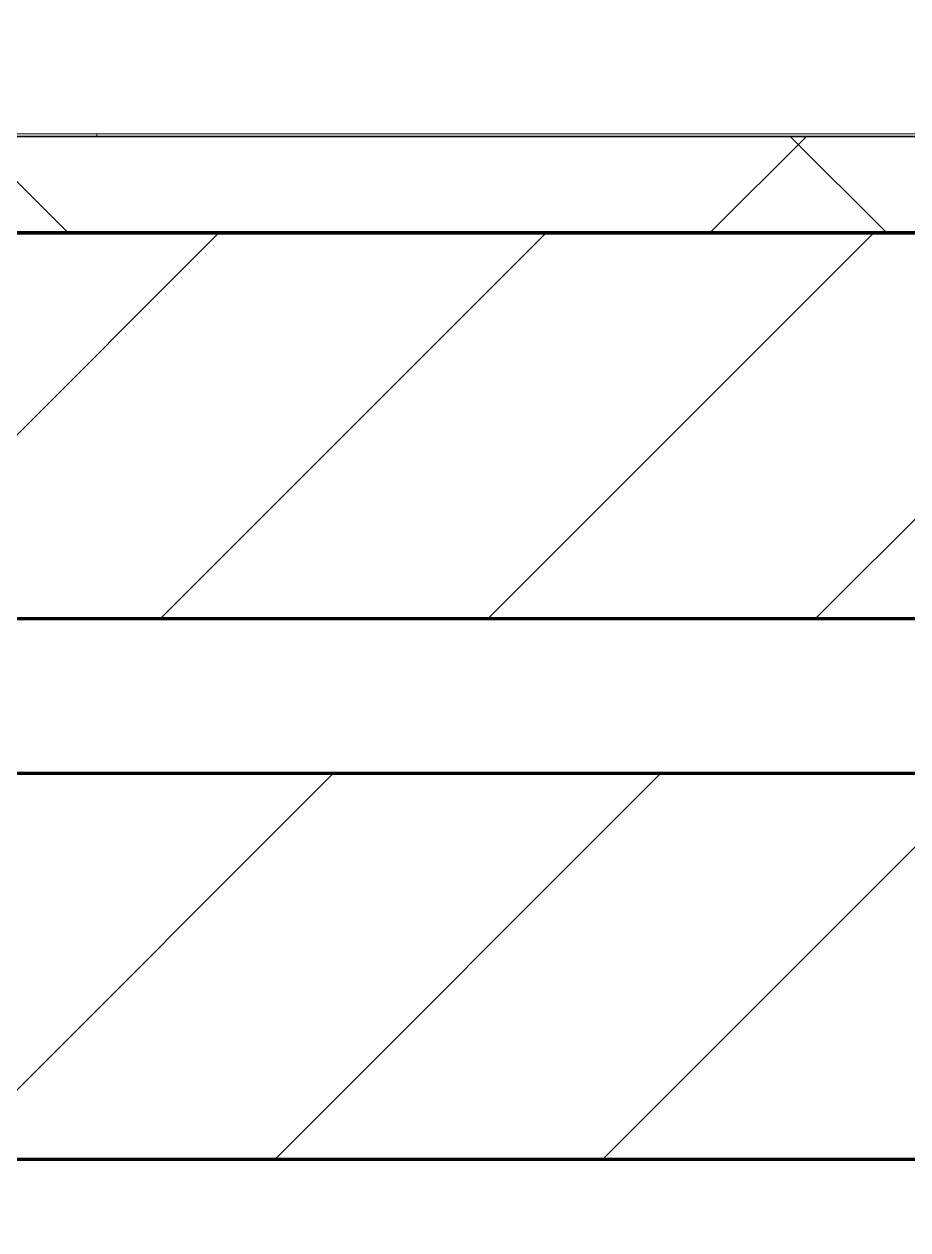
# Model space of a CAD drawing. Header units: millimetres. Extents: x -853432 to -773672, y -18171 to 22484.
# Drawn here: x -847020 to -846562, y 6862 to 7487 of the extents above; entities that cross this region are included whole.
import ezdxf
from ezdxf.xclip import XClip

# ---------------------------------------------------------------- set-up
doc = ezdxf.new("R2010")
doc.units = ezdxf.units.MM
doc.header["$XCLIPFRAME"] = 0
for name, color, linetype, lineweight in [('A-GLAZ-CURT', 2, 'Continuous', 9), ('A-WALL', 5, 'Continuous', 35), ('A-WALL-FNSH', 2, 'Continuous', 35), ('A-WALL-PATT', 1, 'Continuous', 35)]:
    doc.layers.add(name, color=color, linetype=linetype, lineweight=lineweight)
doc.layers.add('A11_ALU.SOLID SHEET', color=2, linetype='Continuous')
pattern_1 = [(45, (0, 0), (-84.852814, 84.852814), [])]

# ---------------------------------------------------------------- blocks, each defined once
blk = doc.blocks.new('PPLS-PP19_Custom Tile Pattern - Custom Tile Pattern-V78-4251-01 ENLARGED CONCOURSE LEVEL - REFLECTED CEILING PLAN - SHEET 2')
at = {"layer": 'A-GLAZ-CURT'}
for p, q in [((-300, 0), (300, 0)), ((300, 0), (-300, 0)), ((230.06, 0), (300, 0)), ((300, 0), (300, -1.36)), ((300, 0), (300, -1.36)), ((300, 0), (300, -1.36)), ((300, 0), (300, -1.36)), ((300, 0), (300, -1.36)), ((300, 0), (300, -1.36))]:
    blk.add_line(p, q, dxfattribs=at)
for points, knots in [([(171.51, 0), (176.48, 0), (193.23, 0), (201.73, 0), (208.81, 0), (213.9, 0), (241.96, 0), (266.73, 0), (281.71, 0), (291.71, 0), (296.52, 0), (297.86, 0), (298.09, 0)], [-7971.819559, -7971.819559, -7971.819559, -7971.819559, -7784.112253, -7606.717214, -7289.299508, -7042.621073, -6582.165592, -6068.460911, -5766.029927, -5566.724884, -5280.360606, -5199.253518, -5199.253518, -5199.253518, -5199.253518]), ([(300, 0), (288.22, 0), (262, 0), (230.43, 0), (219.94, 0), (219.02, 0)], [-12528.858583, -12528.858583, -12528.858583, -12528.858583, -11905.454923, -11162.864862, -10856.732305, -10856.732305, -10856.732305, -10856.732305]), ([(300, 0), (286.53, 0), (271.18, 0), (255.81, 0), (253.93, 0)], [-285.253232, -285.253232, -285.253232, -285.253232, -244.693688, -239.043842, -239.043842, -239.043842, -239.043842]), ([(284.76, 0), (284.76, 0), (285.09, 0), (287.47, 0), (293.59, 0), (297.76, 0), (300, 0)], [-4110.630118, -4110.630118, -4110.630118, -4110.630118, -4053.389046, -3959.664717, -3862.421465, -3746.95702, -3746.95702, -3746.95702, -3746.95702]), ([(297.38, 0), (295.84, 0), (291.62, 0), (285.38, 0), (284.87, 0)], [-4803.172655, -4803.172655, -4803.172655, -4803.172655, -4358.271401, -4143.037883, -4143.037883, -4143.037883, -4143.037883])]:
    blk.add_open_spline(points, degree=3, knots=knots, dxfattribs=at)
blk = doc.blocks.new('PPLS-PP19_Custom Tile Pattern - Custom Tile Pattern-V79-4251-01 ENLARGED CONCOURSE LEVEL - REFLECTED CEILING PLAN - SHEET 2')
at = {"layer": 'A-GLAZ-CURT'}
for p, q in [((-300, 0), (300, 0)), ((300, 0), (-300, 0)), ((-300, -1.36), (-300, 0)), ((-300, 0), (-300, -1.36)), ((-300, 0), (-300, -1.36)), ((-300, 0), (-300, -1.36)), ((-300, 0), (-300, -1.36)), ((-300, 0), (-300, -1.36)), ((-293.07, 0), (-275.75, 0)), ((-275.75, 0), (-293.07, 0)), ((-222.32, 0), (-208.66, 0)), ((-208.66, 0), (-222.32, 0)), ((-208.15, 0), (-205, 0)), ((-205, 0), (-208.15, 0))]:
    blk.add_line(p, q, dxfattribs=at)
at = {"layer": 'A-GLAZ-CURT', "flags": 128}
for points in [[(-300, 0), (-291.56, 0), (-283.3, 0), (-275.2, 0), (-267.26, 0), (-259.45, 0), (-251.77, 0), (-244.2, 0), (-236.74, 0), (-229.36, 0), (-222.06, 0), (-214.83, 0), (-208.18, 0)], [(-209.04, 0), (-215.73, 0), (-222.63, 0), (-229.72, 0), (-236.97, 0), (-244.39, 0), (-251.96, 0), (-259.67, 0), (-267.51, 0), (-275.48, 0), (-283.55, 0), (-291.73, 0), (-300, 0)], [(-140.03, 0), (-145.5, 0), (-150.63, 0), (-155.53, 0), (-160.27, 0), (-164.95, 0), (-169.65, 0), (-174.47, 0), (-179.49, 0), (-184.81, 0), (-190.44, 0), (-196.37, 0), (-202.58, 0), (-208.17, 0)], [(-207.71, 0), (-200.76, 0), (-194.02, 0), (-187.54, 0), (-181.38, 0), (-175.58, 0), (-170.25, 0), (-165.64, 0), (-162.01, 0), (-159.53, 0), (-157.46, 0), (-154.52, 0), (-149.42, 0), (-141.84, 0), (-132.81, 0), (-126.08, 0)], [(-125.17, 0), (-128.55, 0), (-134.16, 0), (-139.26, 0)]]:
    blk.add_lwpolyline(points, dxfattribs=at)
at = {"layer": 'A-GLAZ-CURT'}
for points, knots in [([(-300, 0), (-284.65, 0), (-236.57, 0), (-174.61, 0), (-129.95, 0), (-110.8, 0), (-99.5, 0), (-91.46, 0)], [-5323.127839, -5323.127839, -5323.127839, -5323.127839, -4502.809032, -2700.551212, -1002.059161, -460.363443, 0, 0, 0, 0]), ([(-208.18, 0), (-210.16, 0), (-232.97, 0), (-262.56, 0), (-294.48, 0), (-300, 0)], [-15266.773466, -15266.773466, -15266.773466, -15266.773466, -15131.813646, -13729.592194, -13439.944408, -13439.944408, -13439.944408, -13439.944408]), ([(-137.88, 0), (-140.56, 0), (-147.66, 0), (-147.69, 0), (-158.72, 0), (-174.02, 0), (-185.59, 0), (-209.77, 0), (-232.01, 0), (-255.22, 0), (-262.59, 0), (-264.9, 0), (-265.4, 0)], [-3187.727384, -3187.727384, -3187.727384, -3187.727384, -2919.378265, -2477.344047, -2237.412286, -2029.680487, -1755.085331, -1400.429864, -858.079193, -543.655514, -208.940337, 0, 0, 0, 0]), ([(-258.6, 0), (-257.91, 0), (-254.26, 0), (-241.25, 0), (-225.99, 0), (-214.76, 0), (-209.97, 0), (-208.65, 0)], [-5722.54675, -5722.54675, -5722.54675, -5722.54675, -5657.471696, -5413.335975, -5017.494783, -4832.723979, -4762.3879, -4762.3879, -4762.3879, -4762.3879]), ([(-208.18, 0), (-213.01, 0), (-220.39, 0), (-231.26, 0), (-233.46, 0), (-234, 0)], [-1233.13379, -1233.13379, -1233.13379, -1233.13379, -978.033455, -846.069444, -682.911962, -682.911962, -682.911962, -682.911962]), ([(-233.49, 0), (-233.44, 0), (-232.38, 0), (-230.74, 0), (-225.3, 0), (-223.63, 0)], [-455.274641, -455.274641, -455.274641, -455.274641, -440.605512, -119.536984, 0, 0, 0, 0]), ([(-208.18, 0), (-206.52, 0), (-198.84, 0), (-185.8, 0), (-171.77, 0), (-158.7, 0), (-157.22, 0)], [-4754.188778, -4754.188778, -4754.188778, -4754.188778, -4666.091899, -4349.945572, -4000.813434, -3840.635403, -3840.635403, -3840.635403, -3840.635403]), ([(-208.18, 0), (-200.68, 0), (-188.49, 0), (-169.02, 0), (-152.12, 0), (-136.84, 0), (-127.33, 0), (-124.19, 0), (-123.43, 0), (-123.28, 0)], [-5156.341835, -5156.341835, -5156.341835, -5156.341835, -4739.070012, -4465.409639, -4149.119819, -3839.893365, -3647.167523, -3488.92562, -3439.852845, -3439.852845, -3439.852845, -3439.852845]), ([(-139.13, 0), (-139.94, 0), (-142.29, 0), (-149.31, 0), (-162.01, 0), (-177.91, 0), (-194.26, 0), (-203.88, 0), (-207.11, 0)], [-2490.638768, -2490.638768, -2490.638768, -2490.638768, -2418.507304, -2308.929706, -2113.765672, -1763.376603, -1422.553702, -1252.005263, -1252.005263, -1252.005263, -1252.005263]), ([(-152.35, 0), (-151.03, 0), (-147.79, 0), (-143.79, 0), (-139.33, 0)], [-3494.978217, -3494.978217, -3494.978217, -3494.978217, -3371.022232, -3234.46736, -3234.46736, -3234.46736, -3234.46736]), ([(-118.78, 0), (-121.86, 0), (-126.28, 0), (-136.96, 0), (-147.46, 0), (-150.03, 0), (-150.57, 0)], [-5938.474035, -5938.474035, -5938.474035, -5938.474035, -5700.061948, -5508.838257, -5298.784692, -5196.16478, -5196.16478, -5196.16478, -5196.16478]), ([(-150.34, 0), (-150.07, 0), (-147.75, 0), (-142.6, 0), (-127.26, 0), (-107.3, 0), (-90.42, 0), (-76.16, 0), (-71.12, 0), (-70.29, 0)], [-4948.728362, -4948.728362, -4948.728362, -4948.728362, -4883.323924, -4440.880425, -4054.690705, -3793.097032, -3402.597032, -3144.956779, -3095.000688, -3095.000688, -3095.000688, -3095.000688]), ([(-26.75, 0), (-27.82, 0), (-36.18, 0), (-53.55, 0), (-78.2, 0), (-110.94, 0), (-130.52, 0), (-147.74, 0), (-149.07, 0)], [-8718.362214, -8718.362214, -8718.362214, -8718.362214, -8532.293389, -8073.216054, -7508.296369, -7004.680444, -6449.282163, -6277.220794, -6277.220794, -6277.220794, -6277.220794]), ([(-148.23, 0), (-146.94, 0), (-142.99, 0), (-140.61, 0), (-139.48, 0)], [-6162.058746, -6162.058746, -6162.058746, -6162.058746, -6017.569127, -5812.241476, -5812.241476, -5812.241476, -5812.241476]), ([(-146.69, 0), (-146.59, 0), (-145.49, 0), (-142.23, 0), (-139.47, 0), (-139.26, 0)], [-420.34245, -420.34245, -420.34245, -420.34245, -406.956646, -290.263673, -280.2283, -280.2283, -280.2283, -280.2283]), ([(-86.16, 0), (-91.37, 0), (-104.13, 0), (-122.65, 0), (-134.87, 0), (-138.8, 0), (-139.26, 0)], [-1681.3698, -1681.3698, -1681.3698, -1681.3698, -1374.161226, -945.742622, -741.901385, -714.192106, -714.192106, -714.192106, -714.192106]), ([(-139.21, 0), (-137.98, 0), (-136.34, 0), (-133.93, 0), (-128.78, 0), (-126.5, 0)], [-5795.277207, -5795.277207, -5795.277207, -5795.277207, -5560.701257, -5364.112219, -5231.017328, -5231.017328, -5231.017328, -5231.017328]), ([(-72.93, 0), (-75.51, 0), (-91.45, 0), (-115.37, 0), (-137.44, 0), (-138.75, 0)], [-19442.345229, -19442.345229, -19442.345229, -19442.345229, -18935.241197, -17136.203329, -17023.58674, -17023.58674, -17023.58674, -17023.58674]), ([(-127.41, 0), (-131.63, 0), (-133.16, 0), (-134.09, 0), (-134.15, 0)], [-8540.990293, -8540.990293, -8540.990293, -8540.990293, -8266.114998, -8246.473386, -8246.473386, -8246.473386, -8246.473386]), ([(-134.15, 0), (-133.32, 0), (-130.31, 0), (-117.33, 0), (-92.04, 0), (-74.02, 0), (-62.74, 0), (-60.36, 0), (-59.97, 0)], [-7657.439573, -7657.439573, -7657.439573, -7657.439573, -7293.749979, -6839.55839, -6236.997189, -5713.340575, -5140.470607, -5006.787413, -5006.787413, -5006.787413, -5006.787413]), ([(-120.13, 0), (-120.14, 0), (-120.24, 0), (-121.3, 0), (-129.25, 0), (-133.82, 0)], [-2933.992132, -2933.992132, -2933.992132, -2933.992132, -2920.575025, -2840.280255, -2731.647847, -2731.647847, -2731.647847, -2731.647847]), ([(-113.43, 0), (-113.44, 0), (-113.96, 0), (-119.73, 0), (-125.43, 0), (-127.03, 0), (-127.41, 0)], [-328.499627, -328.499627, -328.499627, -328.499627, -282.672656, -98.539552, -24.539552, 0, 0, 0, 0]), ([(-126.5, 0), (-122.44, 0), (-108.71, 0), (-86.68, 0), (-63.44, 0), (-54.4, 0), (-48.53, 0), (-30.79, 0), (-20.06, 0), (-6.34, 0), (-1.84, 0)], [-5231.017328, -5231.017328, -5231.017328, -5231.017328, -4994.692869, -4542.524482, -4008.285538, -3689.699207, -3546.54457, -3315.260113, -2864.387349, -2615.508664, -2615.508664, -2615.508664, -2615.508664]), ([(-125.15, 0), (-124.93, 0), (-121.96, 0), (-113.01, 0), (-98.9, 0), (-85.29, 0), (-71.67, 0), (-65.93, 0), (-65.07, 0)], [-3362.7396, -3362.7396, -3362.7396, -3362.7396, -3342.215224, -3074.362186, -2902.289527, -2605.247022, -2322.099534, -2241.8264, -2241.8264, -2241.8264, -2241.8264]), ([(-122.08, 0), (-122.01, 0), (-121.69, 0), (-121.2, 0), (-120.88, 0)], [-3136.336417, -3136.336417, -3136.336417, -3136.336417, -3110.304437, -3035.164275, -3035.164275, -3035.164275, -3035.164275]), ([(-71.32, 0), (-73.54, 0), (-84.99, 0), (-99.51, 0), (-114.02, 0), (-117.28, 0), (-118.78, 0)], [-866.027463, -866.027463, -866.027463, -866.027463, -740.068933, -229.489605, -116.330425, 0, 0, 0, 0]), ([(-117.74, 0), (-117.19, 0), (-114.78, 0), (-113.43, 0), (-113.43, 0)], [-821.249067, -821.249067, -821.249067, -821.249067, -394.672656, -330.879064, -330.879064, -330.879064, -330.879064]), ([(-36.62, 0), (-36.62, 0), (-40.35, 0), (-44.32, 0), (-58.97, 0), (-85.2, 0), (-107.61, 0), (-116.56, 0), (-117.56, 0)], [-4069.478503, -4069.478503, -4069.478503, -4069.478503, -3858.647035, -3538.256648, -2842.901703, -2193.204658, -1433.981041, -985.49888, -985.49888, -985.49888, -985.49888]), ([(-115.82, 0), (-114.96, 0), (-110.41, 0), (-96.78, 0), (-82.04, 0), (-73.31, 0), (-70.3, 0)], [-5724.064692, -5724.064692, -5724.064692, -5724.064692, -5430.283136, -5103.229623, -4799.173296, -4639.626078, -4639.626078, -4639.626078, -4639.626078]), ([(9.32, 0), (9.08, 0), (7.65, 0), (2.57, 0), (-12.23, 0), (-25.64, 0), (-40, 0), (-56.24, 0), (-75.59, 0), (-94, 0), (-112.01, 0), (-114.94, 0), (-115.63, 0)], [-2922.926651, -2922.926651, -2922.926651, -2922.926651, -2882.788014, -2720.818881, -2518.50168, -2125.455881, -1792.521578, -1466.981642, -1208.454564, -789.402658, -501.969187, -243.577221, -243.577221, -243.577221, -243.577221]), ([(-91.46, 0), (-90.09, 0), (-84.7, 0), (-77.43, 0), (-72.73, 0), (-72.64, 0), (-72.64, 0)], [-19832.387487, -19832.387487, -19832.387487, -19832.387487, -19753.885894, -19541.04734, -19478.625389, -19471.062469, -19471.062469, -19471.062469, -19471.062469]), ([(-63.96, 0), (-64.13, 0), (-72.5, 0), (-80.63, 0), (-86.16, 0)], [-2171.769325, -2171.769325, -2171.769325, -2171.769325, -2007.031671, -1681.3698, -1681.3698, -1681.3698, -1681.3698]), ([(-70.45, 0), (-74.24, 0), (-78.44, 0), (-82.66, 0), (-83.28, 0), (-83.28, 0)], [-1930.114721, -1930.114721, -1930.114721, -1930.114721, -1646.621388, -1424.436217, -1393.971743, -1393.971743, -1393.971743, -1393.971743]), ([(-83.28, 0), (-83.28, 0), (-82.91, 0), (-76.14, 0), (-62.97, 0), (-48.14, 0), (-36.49, 0), (-33.57, 0), (-29.94, 0), (-28.57, 0)], [-1393.4169, -1393.4169, -1393.4169, -1393.4169, -1353.722004, -1274.333717, -1073.56893, -651.549973, -296.515819, -83.513472, 0, 0, 0, 0]), ([(-29.03, 0), (-33.97, 0), (-43.74, 0), (-56.37, 0), (-65.95, 0), (-69.33, 0), (-70.32, 0)], [-2680.714891, -2680.714891, -2680.714891, -2680.714891, -2413.671296, -2161.752162, -2006.592567, -1933.325161, -1933.325161, -1933.325161, -1933.325161]), ([(-36.33, 0), (-36.43, 0), (-37.27, 0), (-45.02, 0), (-46.13, 0), (-58.33, 0), (-67.22, 0), (-70.28, 0)], [-1855.773136, -1855.773136, -1855.773136, -1855.773136, -1810.870157, -1672.078046, -1405.135169, -1060.00838, -885.682248, -885.682248, -885.682248, -885.682248]), ([(-70.19, 0), (-69.5, 0), (-67.43, 0), (-65.12, 0), (-63.63, 0)], [-3092.955226, -3092.955226, -3092.955226, -3092.955226, -3050.982048, -2969.237017, -2969.237017, -2969.237017, -2969.237017]), ([(-69.64, 0), (-59.01, 0), (-39.16, 0), (-15.39, 0), (-4.07, 0), (-1.33, 0)], [-4627.967198, -4627.967198, -4627.967198, -4627.967198, -4065.652676, -3589.737505, -3417.628626, -3417.628626, -3417.628626, -3417.628626]), ([(-66.39, 0), (-66.39, 0), (-63.63, 0), (-53.63, 0), (-34.42, 0), (-29.82, 0), (-29.19, 0)], [-2493.31794, -2493.31794, -2493.31794, -2493.31794, -2315.303971, -1809.437387, -963.711516, -666.19313, -666.19313, -666.19313, -666.19313]), ([(31.18, 0), (25.97, 0), (11.99, 0), (-16.92, 0), (-47.42, 0), (-65.77, 0), (-66.37, 0), (-66.38, 0)], [-4496.803627, -4496.803627, -4496.803627, -4496.803627, -4222.080604, -3745.412743, -2981.410125, -2542.574734, -2498.224237, -2498.224237, -2498.224237, -2498.224237]), ([(-63.63, 0), (-61.49, 0), (-57.39, 0), (-54.49, 0), (-45.2, 0), (-40.79, 0), (-40.46, 0), (-40.44, 0)], [-2969.237017, -2969.237017, -2969.237017, -2969.237017, -2851.217951, -2734.127174, -2474.780881, -2410.990208, -2350.645972, -2350.645972, -2350.645972, -2350.645972]), ([(-58.83, 0), (-58.37, 0), (-57.29, 0), (-54.23, 0), (-46.33, 0), (-42.62, 0), (-41.76, 0)], [-4859.52896, -4859.52896, -4859.52896, -4859.52896, -4680.891996, -4469.85053, -4321.566175, -4270.495146, -4270.495146, -4270.495146, -4270.495146]), ([(-51.83, 0), (-51.83, 0), (-51.78, 0), (-47.4, 0), (-46.01, 0), (-40.22, 0), (-36.78, 0)], [-632.814994, -632.814994, -632.814994, -632.814994, -627.965721, -508.377888, -260.442412, 0, 0, 0, 0]), ([(76.63, 0), (74.8, 0), (67.65, 0), (53.52, 0), (37, 0), (24.07, 0), (12.82, 0), (-2.9, 0), (-20.62, 0), (-32.81, 0), (-44.85, 0), (-51.43, 0), (-51.79, 0)], [-3095.572228, -3095.572228, -3095.572228, -3095.572228, -2950.589685, -2634.532728, -2313.748533, -2106.613311, -1925.670641, -1617.263037, -1290.787923, -1039.307308, -819.71621, -644.910881, -644.910881, -644.910881, -644.910881]), ([(-41.76, 0), (-39.9, 0), (-37.72, 0), (-36.92, 0), (-36.77, 0)], [-4270.495146, -4270.495146, -4270.495146, -4270.495146, -4161.040818, -4106.245333, -4106.245333, -4106.245333, -4106.245333]), ([(-36.78, 0), (-32.43, 0), (-19.22, 0), (8.83, 0), (43.36, 0), (70.92, 0), (82.12, 0), (83.66, 0)], [-6191.144455, -6191.144455, -6191.144455, -6191.144455, -5862.463379, -5340.621928, -4573.028122, -4094.177415, -3869.465285, -3869.465285, -3869.465285, -3869.465285]), ([(-36.29, 0), (-36.29, 0), (-34.66, 0), (-28.88, 0), (-26.95, 0), (-26.54, 0)], [-9150.272121, -9150.272121, -9150.272121, -9150.272121, -9057.163041, -8919.836787, -8834.607043, -8834.607043, -8834.607043, -8834.607043]), ([(30.82, 0), (29.27, 0), (20.14, 0), (3.54, 0), (-16.58, 0), (-34.76, 0), (-36.04, 0)], [-10462.034656, -10462.034656, -10462.034656, -10462.034656, -10363.088938, -9884.23066, -9424.652049, -9182.880979, -9182.880979, -9182.880979, -9182.880979]), ([(-33.34, 0), (-33.34, 0), (-32.93, 0), (-31.16, 0), (-30.52, 0)], [-2415.024266, -2415.024266, -2415.024266, -2415.024266, -2357.633367, -2323.618664, -2323.618664, -2323.618664, -2323.618664]), ([(-1.47, 0), (-7.25, 0), (-18.58, 0), (-30.57, 0), (-31.82, 0), (-32, 0)], [-3291.793108, -3291.793108, -3291.793108, -3291.793108, -2994.501669, -2698.150104, -2614.070998, -2614.070998, -2614.070998, -2614.070998]), ([(-30.76, 0), (-30.73, 0), (-29.99, 0), (-23.47, 0), (-15.75, 0), (-15.19, 0)], [-54176.191683, -54176.191683, -54176.191683, -54176.191683, -54157.274271, -53749.15266, -53717.791567, -53717.791567, -53717.791567, -53717.791567]), ([(-30.52, 0), (-27.11, 0), (-17.83, 0), (5.99, 0), (22.06, 0), (37.44, 0), (45.92, 0), (57.76, 0), (64.47, 0), (72.74, 0), (75.22, 0), (76.03, 0), (76.21, 0)], [-2323.618664, -2323.618664, -2323.618664, -2323.618664, -2142.497158, -1716.209403, -1206.526904, -1089.329421, -901.315459, -753.071572, -495.328968, -421.953223, -334.951786, -290.452333, -290.452333, -290.452333, -290.452333]), ([(-13, 0), (-14.35, 0), (-17.68, 0), (-25.97, 0), (-29.52, 0), (-30.21, 0)], [-55207.591944, -55207.591944, -55207.591944, -55207.591944, -54789.006179, -54461.685999, -54290.791712, -54290.791712, -54290.791712, -54290.791712]), ([(8.33, 0), (8.19, 0), (7.18, 0), (0.32, 0), (-13.89, 0), (-24.92, 0), (-29.03, 0)], [-3574.286521, -3574.286521, -3574.286521, -3574.286521, -3526.962355, -3285.499107, -2903.012179, -2680.714891, -2680.714891, -2680.714891, -2680.714891]), ([(-28.98, 0), (-28.66, 0), (-27.39, 0), (-24.45, 0), (-22.56, 0)], [-166.548282, -166.548282, -166.548282, -166.548282, -102.06493, 0, 0, 0, 0]), ([(-28.57, 0), (-26.93, 0), (-20.29, 0), (-12.68, 0), (-4.96, 0), (-1.35, 0)], [-5361.429781, -5361.429781, -5361.429781, -5361.429781, -5261.36855, -5050.479954, -4865.697121, -4865.697121, -4865.697121, -4865.697121]), ([(-22.56, 0), (-20.27, 0), (-17.03, 0), (-11.36, 0), (-7.66, 0), (-6.6, 0), (-6.44, 0)], [-56468.192263, -56468.192263, -56468.192263, -56468.192263, -56344.022017, -56303.229861, -56166.290093, -56124.392176, -56124.392176, -56124.392176, -56124.392176]), ([(-15.19, 0), (-13.07, 0), (7.48, 0), (42.82, 0), (88.72, 0), (120.63, 0), (138.28, 0), (138.53, 0)], [-461.142613, -461.142613, -461.142613, -461.142613, -429.606584, -390.253598, -346.313304, -291.370682, -290.5735, -290.5735, -290.5735, -290.5735]), ([(-6.54, 0), (-6.73, 0), (-7.2, 0), (-7.6, 0), (-7.79, 0)], [-56009.792147, -56009.792147, -56009.792147, -56009.792147, -55949.290093, -55895.192118, -55895.192118, -55895.192118, -55895.192118]), ([(70.61, 0), (66.16, 0), (55.8, 0), (39.61, 0), (24.74, 0), (8.63, 0), (-0.59, 0), (-1.35, 0)], [-4647.237329, -4647.237329, -4647.237329, -4647.237329, -4326.416877, -4098.545751, -3766.694881, -3333.063701, -3293.779146, -3293.779146, -3293.779146, -3293.779146]), ([(-1.32, 0), (1.67, 0), (10.44, 0), (15.02, 0), (22.91, 0), (31, 0), (39.04, 0), (51.19, 0), (58.74, 0), (61.34, 0), (61.45, 0)], [-2605.848321, -2605.848321, -2605.848321, -2605.848321, -2439.246196, -2084.094819, -1956.422387, -1818.904206, -1645.594513, -1443.202566, -1228.752106, -1120.932285, -1120.932285, -1120.932285, -1120.932285]), ([(-1.31, 0), (0.23, 0), (5.47, 0), (13.15, 0), (21.24, 0), (24.62, 0), (24.72, 0), (24.72, 0)], [-4865.001098, -4865.001098, -4865.001098, -4865.001098, -4785.90057, -4596.498881, -4445.288762, -4384.376941, -4376.041937, -4376.041937, -4376.041937, -4376.041937]), ([(-0.97, 0), (1, 0), (6.01, 0), (9.64, 0), (10.14, 0), (10.18, 0)], [-3410.081093, -3410.081093, -3410.081093, -3410.081093, -3285.047089, -3066.359526, -3044.715262, -3044.715262, -3044.715262, -3044.715262]), ([(-0.89, 0), (0.74, 0), (5.35, 0), (15.97, 0), (22.54, 0), (24.49, 0)], [-219.003758, -219.003758, -219.003758, -219.003758, -206.416616, -198.214427, -187.717507, -187.717507, -187.717507, -187.717507]), ([(103.09, 0), (101.08, 0), (86.31, 0), (63.34, 0), (35.84, 0), (12, 0), (4.03, 0), (-0.18, 0), (-0.53, 0)], [-375.435014, -375.435014, -375.435014, -375.435014, -369.147452, -330.153101, -307.516438, -285.83788, -246.234814, -242.468447, -242.468447, -242.468447, -242.468447]), ([(24.69, 0), (24.54, 0), (20.99, 0), (15.48, 0), (10.8, 0), (9.63, 0)], [-4368.572414, -4368.572414, -4368.572414, -4368.572414, -4306.476363, -4080.000647, -3772.857994, -3772.857994, -3772.857994, -3772.857994]), ([(18.16, 0), (19.15, 0), (24.25, 0), (25.66, 0), (26.12, 0)], [-5700.113719, -5700.113719, -5700.113719, -5700.113719, -5554.232259, -5302.431367, -5302.431367, -5302.431367, -5302.431367]), ([(114.39, 0), (114.2, 0), (112.08, 0), (105.42, 0), (92.38, 0), (85.59, 0), (74.4, 0), (62.26, 0), (51.85, 0), (43.81, 0), (29.53, 0), (20.67, 0), (18.85, 0), (18.16, 0)], [-8148.58938, -8148.58938, -8148.58938, -8148.58938, -8105.191388, -7723.759874, -7531.75727, -7135.649961, -6924.452779, -6738.82075, -6548.303034, -6314.283804, -6135.05769, -5972.647715, -5832.674503, -5832.674503, -5832.674503, -5832.674503]), ([(27.44, 0), (27.9, 0), (29.54, 0), (38.07, 0), (53.39, 0), (71.67, 0), (84.83, 0), (86.01, 0), (92.51, 0), (94.33, 0)], [-5037.309798, -5037.309798, -5037.309798, -5037.309798, -4887.603822, -4705.298446, -4353.683244, -3960.84581, -3759.045785, -3336.541051, -2783.776468, -2783.776468, -2783.776468, -2783.776468]), ([(27.89, 0), (29.09, 0), (33.4, 0), (48.37, 0), (71.92, 0), (100.57, 0), (116.36, 0), (128.63, 0), (128.95, 0)], [-147.777612, -147.777612, -147.777612, -147.777612, -135.792042, -118.513713, -97.899267, -63.759246, -39.050993, -35.895543, -35.895543, -35.895543, -35.895543]), ([(53.18, 0), (53.06, 0), (52.22, 0), (44.99, 0), (36.46, 0), (30.82, 0)], [-622.740158, -622.740158, -622.740158, -622.740158, -566.066452, -360.610861, 0, 0, 0, 0]), ([(168.37, 0), (167.68, 0), (162.47, 0), (147.02, 0), (109.77, 0), (76.86, 0), (57.82, 0), (46.51, 0), (41.18, 0), (36.02, 0), (35.54, 0), (35.54, 0)], [-543.375029, -543.375029, -543.375029, -543.375029, -530.793311, -458.593899, -401.860199, -357.622665, -341.267687, -334.000314, -326.15566, -319.318397, -317.489778, -317.489778, -317.489778, -317.489778]), ([(36.29, 0), (37.77, 0), (48.82, 0), (57.81, 0), (65.14, 0), (67.59, 0)], [-314.598523, -314.598523, -314.598523, -314.598523, -305.899624, -287.17622, -277.961297, -277.961297, -277.961297, -277.961297]), ([(61.47, 0), (61.47, 0), (61.21, 0), (54.61, 0), (53.71, 0), (53.56, 0)], [-1113.311073, -1113.311073, -1113.311073, -1113.311073, -1096.402191, -891.204116, -747.28819, -747.28819, -747.28819, -747.28819]), ([(136.44, 0), (121.66, 0), (98.74, 0), (75.36, 0), (67.6, 0)], [-106.750556, -106.750556, -106.750556, -106.750556, -59.610984, -36.291117, -36.291117, -36.291117, -36.291117]), ([(67.8, 0), (75.28, 0), (97.91, 0), (124.45, 0), (132.42, 0), (134.6, 0)], [-277.699086, -277.699086, -277.699086, -277.699086, -249.500363, -194.761443, -152.241002, -152.241002, -152.241002, -152.241002]), ([(76.22, 0), (75.58, 0), (73.64, 0), (71.05, 0), (70.61, 0)], [-193.634889, -193.634889, -193.634889, -193.634889, -31.537676, 0, 0, 0, 0]), ([(94.4, 0), (94.4, 0), (94.64, 0), (99.11, 0), (108.97, 0), (120.79, 0), (139.94, 0), (163.31, 0), (185.23, 0), (193.62, 0), (194.69, 0), (194.79, 0)], [-2348.345796, -2348.345796, -2348.345796, -2348.345796, -2310.419338, -2233.599744, -2052.234781, -1843.028543, -1530.39897, -1095.004608, -529.74427, -295.064701, -265.121568, -265.121568, -265.121568, -265.121568]), ([(129.02, 0), (129.02, 0), (124.41, 0), (122.35, 0), (114.96, 0), (108.04, 0), (103.09, 0)], [-35.386604, -35.386604, -35.386604, -35.386604, -31.430235, -22.807238, -15.488593, 0, 0, 0, 0]), ([(157.9, 0), (156.77, 0), (151.67, 0), (143.29, 0), (134.04, 0), (126.24, 0), (118.6, 0), (114.23, 0), (111.98, 0), (105.66, 0), (105.23, 0), (105.23, 0)], [-10292.955006, -10292.955006, -10292.955006, -10292.955006, -10098.273015, -9847.788484, -9677.714971, -9567.007022, -9453.21225, -9220.200448, -9012.77275, -8966.157302, -8929.495943, -8929.495943, -8929.495943, -8929.495943]), ([(105.26, 0), (105.52, 0), (111.01, 0), (112.65, 0), (113.59, 0)], [-8920.561005, -8920.561005, -8920.561005, -8920.561005, -8814.835624, -8577.462505, -8577.462505, -8577.462505, -8577.462505])]:
    blk.add_open_spline(points, degree=3, knots=knots, dxfattribs=at)
for points in [[(-223.63, 0), (-219.39, 0), (-213.87, 0), (-208.44, 0)], [(-139.24, 0), (-159.41, 0), (-182.18, 0), (-207.59, 0)], [(-139.93, 0), (-143.39, 0), (-146.24, 0), (-146.95, 0)], [(-139.24, 0), (-133.2, 0), (-128.18, 0), (-125.15, 0)], [(-133.82, 0), (-135.05, 0), (-136.28, 0), (-138.69, 0)], [(-39.84, 0), (-39.08, 0), (-38.11, 0), (-37.36, 0)], [(-2.63, 0), (-2.49, 0), (-2.17, 0), (-1.6, 0)], [(24.49, 0), (25.23, 0), (25.72, 0), (26.04, 0)], [(66.89, 0), (55.03, 0), (43.11, 0), (31.18, 0)], [(80.35, 0), (79.57, 0), (78.27, 0), (76.63, 0)], [(84.06, 0), (83.48, 0), (82.41, 0), (81.72, 0)]]:
    blk.add_open_spline(points, degree=3, dxfattribs=at)
blk = doc.blocks.new('*U634')
at = {"layer": 'A-GLAZ-CURT'}
for name, p in [('PPLS-PP19_Custom Tile Pattern - Custom Tile Pattern-V78-4251-01 ENLARGED CONCOURSE LEVEL - REFLECTED CEILING PLAN - SHEET 2', (-11400, 3851.36)), ('PPLS-PP19_Custom Tile Pattern - Custom Tile Pattern-V79-4251-01 ENLARGED CONCOURSE LEVEL - REFLECTED CEILING PLAN - SHEET 2', (-10800, 3851.36))]:
    blk.add_blockref(name, p, dxfattribs=at)
blk = doc.blocks.new('*U1213')
blk.add_lwpolyline([(-83950, 6309), (-96205.17, 6309), (-96205.17, 8125), (-104695, 8125), (-104695, 7050), (-108275, 7050), (-108275, 3850), (-101417.5, 3850), (-101417.5, 550), (-83950, 550)], close=True)

msp = doc.modelspace()

# ---------------------------------------------------------------- block references
at = {"layer": 'A11_ALU.SOLID SHEET'}
ref = msp.add_blockref('*U1213', (-744682.37, 3579.02), dxfattribs=at)
XClip(ref).set_block_clipping_path([(-104690.1238047112, -9620.0029952966), (-34092.6543255156, 14392.9971737705)])

# ---------------------------------------------------------------- next in the draw order: hatches: boundary and pattern name
at = {"layer": 'A-WALL-PATT', "lineweight": 9}
h = msp.add_hatch(dxfattribs=at)
h.set_pattern_fill('FP_4', color=256, style=0, pattern_type=2)
h.set_pattern_definition([(45, (0, 0), (-212.13203, 212.13203), []), (135, (0, 0), (-212.13203, -212.13203), [])])
h.paths.add_polyline_path([(-846357.37, 7379.02), (-846132.37, 7379.02), (-846132.37, 7429.02), (-849372.5, 7429.02), (-849372.5, 7379.02), (-846614.78, 7379.02)])
h = msp.add_hatch(dxfattribs=at)
h.set_pattern_fill('FP_2', color=256, style=0, pattern_type=2)
h.set_pattern_definition(pattern_1)
h.paths.add_polyline_path([(-846357.37, 7179.02), (-846357.37, 7379.02), (-849372.5, 7379.02), (-849372.5, 7179.02), (-846614.78, 7179.02)])
h = msp.add_hatch(dxfattribs=at)
h.set_pattern_fill('FP_2', color=256, style=0, pattern_type=2)
h.set_pattern_definition(pattern_1)
h.paths.add_polyline_path([(-846407.37, 6899.02), (-846407.37, 7099.02), (-849372.5, 7099.02), (-849372.5, 6899.02), (-847166.33, 6899.02)])

# ---------------------------------------------------------------- next in the draw order: linework, layer by layer
at = {"layer": 'A-WALL', "color": 7, "lineweight": 70}
for p, q in [((-849372.5, 7379.02), (-846357.37, 7379.02)), ((-846357.37, 7379.02), (-849372.5, 7379.02)), ((-846357.37, 7179.02), (-849372.5, 7179.02)), ((-849372.5, 7099.02), (-846357.37, 7099.02)), ((-846407.37, 6899.02), (-849372.5, 6899.02))]:
    msp.add_line(p, q, dxfattribs=at)
at = {"layer": 'A-WALL-FNSH', "color": 250}
msp.add_line((-849372.5, 7429.02), (-846132.37, 7429.02), dxfattribs=at)

# ---------------------------------------------------------------- next in the draw order: block references
msp.add_blockref('*U634', (-835882.37, 3579.02))

doc.saveas('drawing.dxf')
